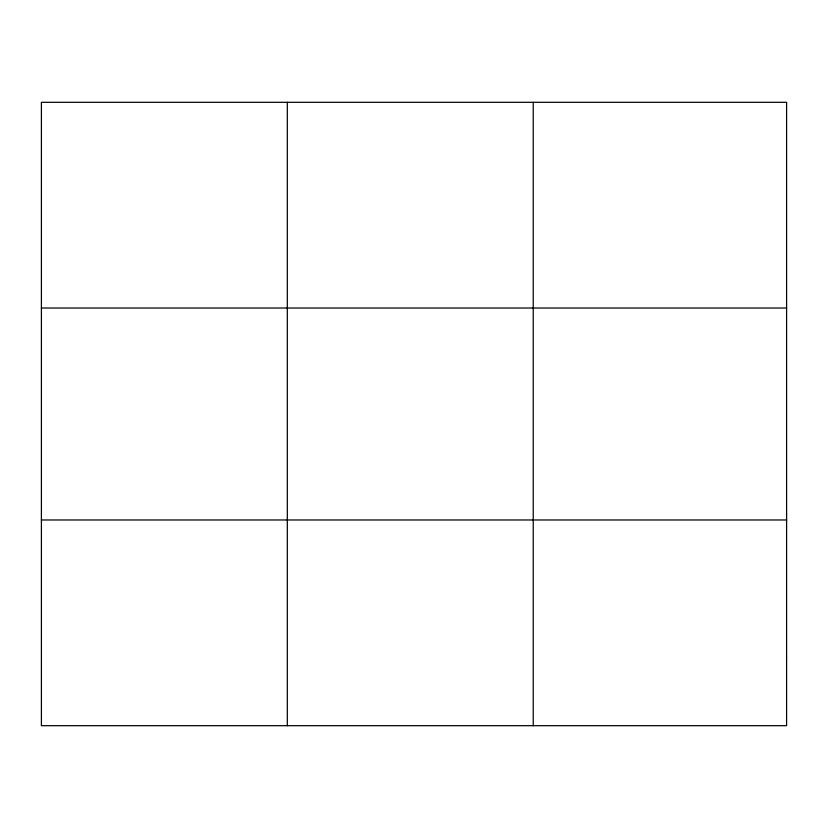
<?xml version="1.0" encoding="UTF-8"?>
<svg xmlns="http://www.w3.org/2000/svg" width="828" height="828" viewBox="0 0 828 828"><rect width="100%" height="100%" fill="white"/><g stroke="black" fill="none" stroke-linecap="round" stroke-linejoin="round"><path stroke-width="1.24" d="M287.316 102.31L287.316 725.69M533.232 102.31L533.232 725.69M41.4 308.026L786.6 308.026M41.4 519.974L786.6 519.974M786.6 657.121L786.6 725.69L41.4 725.69L41.4 102.31L786.6 102.31L786.6 657.121"/></g></svg>
